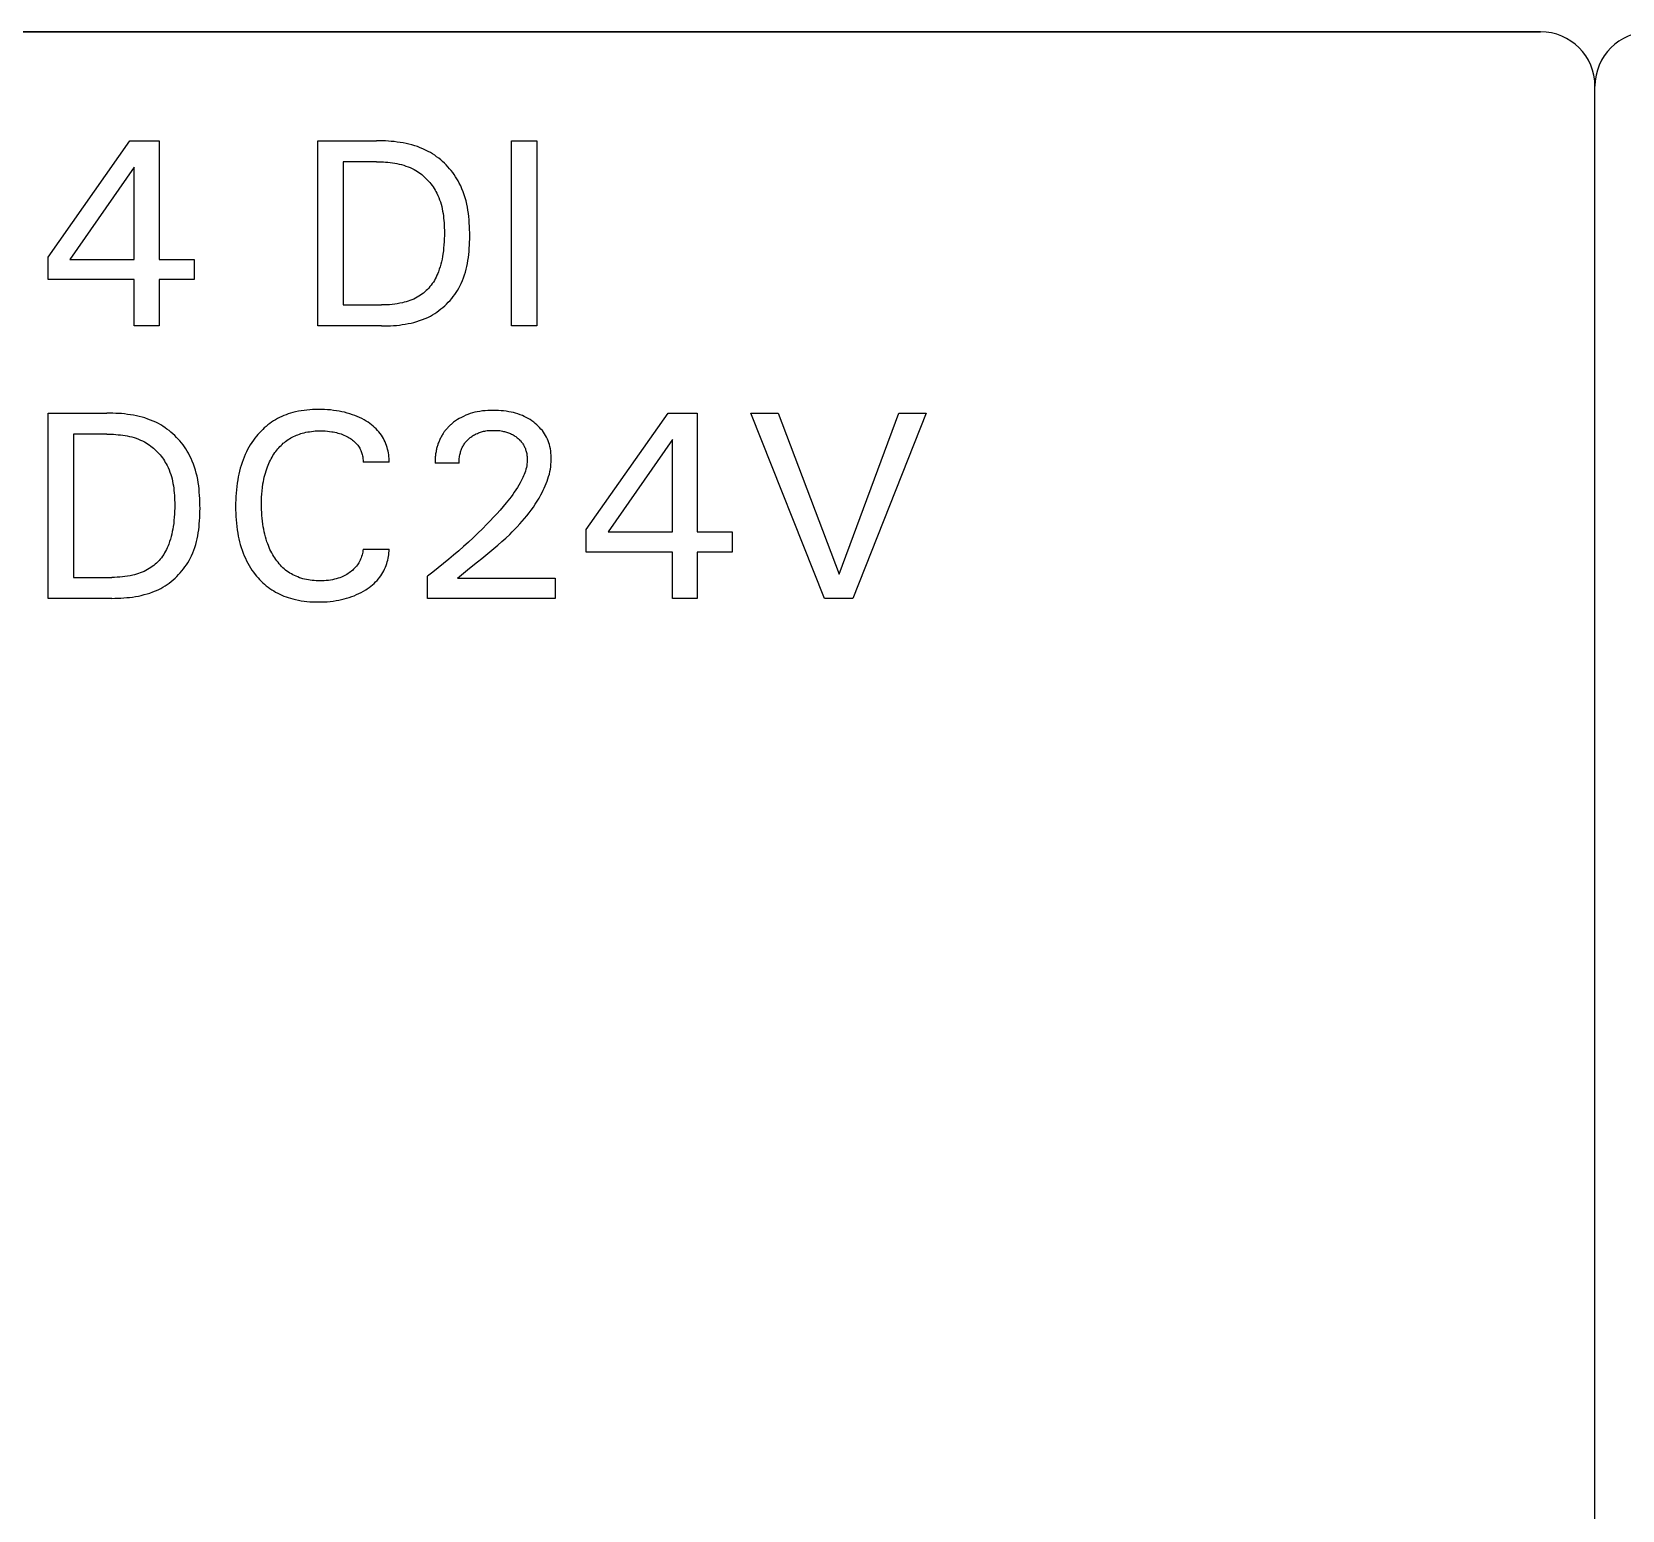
# Model space of a CAD drawing. Extents: x 10 to 952, y 6 to 232.
# Drawn here: x 769.24 to 779.91, y 196.31 to 206.23 of the extents above; entities that cross this region are included whole.
import ezdxf

# ---------------------------------------------------------------- set-up
doc = ezdxf.new("R2010")
doc.units = 0
doc.header["$LTSCALE"] = 5
doc.header["$MEASUREMENT"] = 0
doc.layers.get('0').update_dxf_attribs({"linetype": 'CONTINUOUS'})

msp = doc.modelspace()

# ---------------------------------------------------------------- linework, layer by layer
at = {"color": 7, "linetype": 'Continuous'}
for p, q in [((769.134, 206.229), (779.364, 206.229)), ((779.364, 206.229), (769.134, 206.229)), ((779.729, 110.143), (779.729, 205.864)), ((779.729, 145.874), (779.729, 205.864)), ((779.729, 110.143), (779.729, 205.864)), ((779.729, 123.764), (779.729, 205.864)), ((779.729, 123.764), (779.729, 205.864)), ((769.353, 204.717), (769.901, 205.498)), ((769.901, 205.498), (770.097, 205.498)), ((770.097, 205.498), (770.097, 204.703)), ((771.162, 204.256), (771.162, 205.498)), ((771.162, 205.498), (771.556, 205.498)), ((771.575, 205.498), (771.556, 205.498)), ((771.595, 205.498), (771.575, 205.498)), ((771.615, 205.497), (771.595, 205.498)), ((771.635, 205.496), (771.615, 205.497)), ((771.655, 205.494), (771.635, 205.496)), ((771.675, 205.493), (771.655, 205.494)), ((771.695, 205.49), (771.675, 205.493)), ((771.715, 205.487), (771.695, 205.49)), ((771.734, 205.484), (771.715, 205.487)), ((771.754, 205.48), (771.734, 205.484)), ((771.773, 205.476), (771.754, 205.48)), ((771.793, 205.471), (771.773, 205.476)), ((771.812, 205.465), (771.793, 205.471)), ((772.461, 204.256), (772.461, 205.498)), ((772.461, 205.498), (772.631, 205.498)), ((772.631, 205.498), (772.631, 204.256)), ((771.83, 205.459), (771.812, 205.465)), ((771.849, 205.452), (771.83, 205.459)), ((771.867, 205.445), (771.849, 205.452)), ((771.885, 205.436), (771.867, 205.445)), ((771.903, 205.427), (771.885, 205.436)), ((771.917, 205.419), (771.903, 205.427)), ((771.932, 205.41), (771.917, 205.419)), ((771.946, 205.401), (771.932, 205.41)), ((771.959, 205.391), (771.946, 205.401)), ((771.973, 205.381), (771.959, 205.391)), ((771.986, 205.371), (771.973, 205.381)), ((771.999, 205.36), (771.986, 205.371)), ((769.931, 205.321), (769.498, 204.703)), ((769.931, 204.703), (769.931, 205.321)), ((771.332, 205.358), (771.332, 204.397)), ((771.556, 205.358), (771.332, 205.358)), ((771.556, 205.358), (771.571, 205.357)), ((771.571, 205.357), (771.586, 205.357)), ((771.586, 205.357), (771.602, 205.356)), ((771.602, 205.356), (771.617, 205.355)), ((771.617, 205.355), (771.632, 205.354)), ((771.632, 205.354), (771.648, 205.352)), ((771.648, 205.352), (771.663, 205.35)), ((771.663, 205.35), (771.678, 205.348)), ((771.678, 205.348), (771.693, 205.345)), ((771.693, 205.345), (771.708, 205.342)), ((771.708, 205.342), (771.723, 205.338)), ((771.723, 205.338), (771.738, 205.334)), ((771.738, 205.334), (771.753, 205.329)), ((771.753, 205.329), (771.767, 205.324)), ((771.767, 205.324), (771.781, 205.318)), ((771.781, 205.318), (771.795, 205.312)), ((771.795, 205.312), (771.809, 205.305)), ((771.809, 205.305), (771.819, 205.299)), ((771.819, 205.299), (771.83, 205.292)), ((771.83, 205.292), (771.84, 205.285)), ((771.84, 205.285), (771.85, 205.278)), ((771.85, 205.278), (771.86, 205.271)), ((771.86, 205.271), (771.869, 205.263)), ((771.869, 205.263), (771.878, 205.254)), ((772.011, 205.348), (771.999, 205.36)), ((772.023, 205.336), (772.011, 205.348)), ((772.034, 205.324), (772.023, 205.336)), ((772.046, 205.311), (772.034, 205.324)), ((772.056, 205.298), (772.046, 205.311)), ((772.067, 205.285), (772.056, 205.298)), ((772.077, 205.271), (772.067, 205.285)), ((772.086, 205.257), (772.077, 205.271)), ((772.095, 205.243), (772.086, 205.257)), ((771.878, 205.254), (771.887, 205.246)), ((771.887, 205.246), (771.896, 205.237)), ((771.896, 205.237), (771.905, 205.228)), ((771.905, 205.228), (771.913, 205.219)), ((771.913, 205.219), (771.92, 205.209)), ((771.92, 205.209), (771.928, 205.199)), ((771.928, 205.199), (771.935, 205.189)), ((771.935, 205.189), (771.942, 205.179)), ((771.942, 205.179), (771.948, 205.168)), ((771.948, 205.168), (771.954, 205.157)), ((771.954, 205.157), (771.96, 205.147)), ((772.103, 205.229), (772.095, 205.243)), ((772.111, 205.214), (772.103, 205.229)), ((772.121, 205.195), (772.111, 205.214)), ((772.129, 205.176), (772.121, 205.195)), ((772.137, 205.156), (772.129, 205.176)), ((772.144, 205.136), (772.137, 205.156)), ((771.96, 205.147), (771.967, 205.132)), ((771.967, 205.132), (771.973, 205.118)), ((771.973, 205.118), (771.979, 205.103)), ((771.979, 205.103), (771.984, 205.088)), ((771.984, 205.088), (771.989, 205.073)), ((771.989, 205.073), (771.993, 205.058)), ((771.993, 205.058), (771.996, 205.042)), ((771.996, 205.042), (771.999, 205.026)), ((772.15, 205.116), (772.144, 205.136)), ((772.156, 205.095), (772.15, 205.116)), ((772.161, 205.074), (772.156, 205.095)), ((772.165, 205.054), (772.161, 205.074)), ((772.169, 205.032), (772.165, 205.054)), ((771.999, 205.026), (772.002, 205.011)), ((772.002, 205.011), (772.004, 204.995)), ((772.004, 204.995), (772.006, 204.979)), ((772.006, 204.979), (772.008, 204.963)), ((772.008, 204.963), (772.009, 204.947)), ((772.009, 204.947), (772.01, 204.931)), ((772.172, 205.011), (772.169, 205.032)), ((772.174, 204.99), (772.172, 205.011)), ((772.177, 204.968), (772.174, 204.99)), ((772.178, 204.946), (772.177, 204.968)), ((772.179, 204.925), (772.178, 204.946)), ((772.01, 204.841), (772.009, 204.82)), ((772.01, 204.931), (772.01, 204.915)), ((772.01, 204.915), (772.011, 204.899)), ((772.011, 204.862), (772.01, 204.841)), ((772.011, 204.899), (772.011, 204.883)), ((772.011, 204.883), (772.011, 204.862)), ((772.18, 204.903), (772.179, 204.925)), ((772.181, 204.881), (772.18, 204.903)), ((772.18, 204.818), (772.181, 204.839)), ((772.181, 204.859), (772.181, 204.881)), ((772.181, 204.839), (772.181, 204.859)), ((772.001, 204.738), (771.998, 204.721)), ((772.004, 204.759), (772.001, 204.738)), ((772.006, 204.779), (772.004, 204.759)), ((772.008, 204.8), (772.006, 204.779)), ((772.009, 204.82), (772.008, 204.8)), ((772.172, 204.716), (772.175, 204.736)), ((772.175, 204.736), (772.177, 204.756)), ((772.177, 204.756), (772.178, 204.777)), ((772.178, 204.777), (772.179, 204.797)), ((772.179, 204.797), (772.18, 204.818)), ((769.353, 204.567), (769.353, 204.717)), ((769.498, 204.703), (769.931, 204.703)), ((770.097, 204.703), (770.332, 204.703)), ((770.332, 204.703), (770.332, 204.567)), ((771.971, 204.62), (771.967, 204.608)), ((771.977, 204.636), (771.971, 204.62)), ((771.982, 204.653), (771.977, 204.636)), ((771.987, 204.67), (771.982, 204.653)), ((771.991, 204.687), (771.987, 204.67)), ((771.995, 204.704), (771.991, 204.687)), ((771.998, 204.721), (771.995, 204.704)), ((772.146, 204.598), (772.152, 204.617)), ((772.152, 204.617), (772.157, 204.637)), ((772.157, 204.637), (772.162, 204.656)), ((772.162, 204.656), (772.166, 204.676)), ((772.166, 204.676), (772.169, 204.696)), ((772.169, 204.696), (772.172, 204.716)), ((769.931, 204.567), (769.353, 204.567)), ((769.931, 204.256), (769.931, 204.567)), ((770.097, 204.567), (770.097, 204.256)), ((770.332, 204.567), (770.097, 204.567)), ((771.906, 204.51), (771.898, 204.501)), ((771.914, 204.52), (771.906, 204.51)), ((771.922, 204.529), (771.914, 204.52)), ((771.93, 204.54), (771.922, 204.529)), ((771.937, 204.55), (771.93, 204.54)), ((771.944, 204.561), (771.937, 204.55)), ((771.95, 204.573), (771.944, 204.561)), ((771.956, 204.584), (771.95, 204.573)), ((771.961, 204.596), (771.956, 204.584)), ((771.967, 204.608), (771.961, 204.596)), ((772.099, 204.495), (772.107, 204.51)), ((772.107, 204.51), (772.115, 204.524)), ((772.115, 204.524), (772.124, 204.542)), ((772.124, 204.542), (772.132, 204.561)), ((772.132, 204.561), (772.139, 204.579)), ((772.139, 204.579), (772.146, 204.598)), ((771.678, 204.402), (771.66, 204.4)), ((771.695, 204.405), (771.678, 204.402)), ((771.712, 204.408), (771.695, 204.405)), ((771.729, 204.412), (771.712, 204.408)), ((771.742, 204.415), (771.729, 204.412)), ((771.755, 204.419), (771.742, 204.415)), ((771.768, 204.423), (771.755, 204.419)), ((771.78, 204.427), (771.768, 204.423)), ((771.793, 204.432), (771.78, 204.427)), ((771.805, 204.437), (771.793, 204.432)), ((771.817, 204.443), (771.805, 204.437)), ((771.829, 204.449), (771.817, 204.443)), ((771.84, 204.456), (771.829, 204.449)), ((771.85, 204.462), (771.84, 204.456)), ((771.86, 204.469), (771.85, 204.462)), ((771.87, 204.477), (771.86, 204.469)), ((771.88, 204.485), (771.87, 204.477)), ((771.889, 204.493), (771.88, 204.485)), ((771.898, 204.501), (771.889, 204.493)), ((772.013, 204.392), (772.025, 204.403)), ((772.025, 204.403), (772.037, 204.415)), ((772.037, 204.415), (772.049, 204.428)), ((772.049, 204.428), (772.06, 204.441)), ((772.06, 204.441), (772.07, 204.454)), ((772.07, 204.454), (772.08, 204.467)), ((772.08, 204.467), (772.09, 204.481)), ((772.09, 204.481), (772.099, 204.495)), ((771.332, 204.397), (771.59, 204.397)), ((771.608, 204.397), (771.59, 204.397)), ((771.625, 204.398), (771.608, 204.397)), ((771.643, 204.399), (771.625, 204.398)), ((771.66, 204.4), (771.643, 204.399)), ((771.845, 204.292), (771.864, 204.299)), ((771.864, 204.299), (771.882, 204.306)), ((771.882, 204.306), (771.9, 204.314)), ((771.9, 204.314), (771.918, 204.323)), ((771.918, 204.323), (771.932, 204.331)), ((771.932, 204.331), (771.947, 204.34)), ((771.947, 204.34), (771.961, 204.349)), ((771.961, 204.349), (771.974, 204.359)), ((771.974, 204.359), (771.988, 204.37)), ((771.988, 204.37), (772.001, 204.38)), ((772.001, 204.38), (772.013, 204.392)), ((770.097, 204.256), (769.931, 204.256)), ((771.589, 204.256), (771.162, 204.256)), ((771.589, 204.256), (771.609, 204.256)), ((771.609, 204.256), (771.629, 204.257)), ((771.629, 204.257), (771.649, 204.258)), ((771.649, 204.258), (771.669, 204.259)), ((771.669, 204.259), (771.689, 204.26)), ((771.689, 204.26), (771.709, 204.262)), ((771.709, 204.262), (771.728, 204.265)), ((771.728, 204.265), (771.748, 204.268)), ((771.748, 204.268), (771.768, 204.272)), ((771.768, 204.272), (771.788, 204.276)), ((771.788, 204.276), (771.807, 204.28)), ((771.807, 204.28), (771.826, 204.286)), ((771.826, 204.286), (771.845, 204.292)), ((772.631, 204.256), (772.461, 204.256)), ((769.353, 202.429), (769.353, 203.672)), ((769.353, 203.672), (769.747, 203.672)), ((769.766, 203.671), (769.747, 203.672)), ((769.786, 203.671), (769.766, 203.671)), ((769.806, 203.67), (769.786, 203.671)), ((769.826, 203.669), (769.806, 203.67)), ((769.846, 203.668), (769.826, 203.669)), ((769.866, 203.666), (769.846, 203.668)), ((769.886, 203.663), (769.866, 203.666)), ((769.905, 203.661), (769.886, 203.663)), ((769.925, 203.657), (769.905, 203.661)), ((769.945, 203.653), (769.925, 203.657)), ((770.935, 203.655), (770.92, 203.649)), ((770.949, 203.661), (770.935, 203.655)), ((770.964, 203.666), (770.949, 203.661)), ((770.979, 203.671), (770.964, 203.666)), ((770.994, 203.675), (770.979, 203.671)), ((771.013, 203.68), (770.994, 203.675)), ((771.032, 203.684), (771.013, 203.68)), ((771.05, 203.687), (771.032, 203.684)), ((771.07, 203.69), (771.05, 203.687)), ((771.089, 203.692), (771.07, 203.69)), ((771.108, 203.694), (771.089, 203.692)), ((771.127, 203.695), (771.108, 203.694)), ((771.146, 203.696), (771.127, 203.695)), ((771.166, 203.696), (771.146, 203.696)), ((771.186, 203.696), (771.166, 203.696)), ((771.206, 203.695), (771.186, 203.696)), ((771.227, 203.694), (771.206, 203.695)), ((771.247, 203.693), (771.227, 203.694)), ((771.267, 203.69), (771.247, 203.693)), ((771.287, 203.688), (771.267, 203.69)), ((771.306, 203.685), (771.287, 203.688)), ((771.324, 203.681), (771.306, 203.685)), ((771.342, 203.677), (771.324, 203.681)), ((771.359, 203.672), (771.342, 203.677)), ((771.377, 203.667), (771.359, 203.672)), ((771.395, 203.661), (771.377, 203.667)), ((771.411, 203.656), (771.395, 203.661)), ((771.426, 203.649), (771.411, 203.656)), ((772.154, 203.657), (772.139, 203.65)), ((772.169, 203.663), (772.154, 203.657)), ((772.184, 203.668), (772.169, 203.663)), ((772.2, 203.673), (772.184, 203.668)), ((772.215, 203.677), (772.2, 203.673)), ((772.231, 203.68), (772.215, 203.677)), ((772.249, 203.683), (772.231, 203.68)), ((772.267, 203.686), (772.249, 203.683)), ((772.284, 203.688), (772.267, 203.686)), ((772.302, 203.689), (772.284, 203.688)), ((772.32, 203.69), (772.302, 203.689)), ((772.338, 203.69), (772.32, 203.69)), ((772.356, 203.69), (772.338, 203.69)), ((772.373, 203.689), (772.356, 203.69)), ((772.391, 203.688), (772.373, 203.689)), ((772.408, 203.686), (772.391, 203.688)), ((772.426, 203.684), (772.408, 203.686)), ((772.443, 203.681), (772.426, 203.684)), ((772.458, 203.678), (772.443, 203.681)), ((772.474, 203.675), (772.458, 203.678)), ((772.489, 203.671), (772.474, 203.675)), ((772.504, 203.666), (772.489, 203.671)), ((772.519, 203.661), (772.504, 203.666)), ((772.534, 203.655), (772.519, 203.661)), ((772.547, 203.649), (772.534, 203.655)), ((772.963, 202.89), (773.511, 203.672)), ((773.511, 203.672), (773.707, 203.672)), ((773.707, 203.672), (773.707, 202.876)), ((774.56, 202.429), (774.067, 203.672)), ((774.067, 203.672), (774.251, 203.672)), ((774.251, 203.672), (774.658, 202.592)), ((774.658, 202.592), (775.059, 203.672)), ((775.243, 203.672), (774.75, 202.429)), ((775.059, 203.672), (775.243, 203.672)), ((769.964, 203.649), (769.945, 203.653)), ((769.983, 203.644), (769.964, 203.649)), ((770.002, 203.639), (769.983, 203.644)), ((770.021, 203.632), (770.002, 203.639)), ((770.04, 203.625), (770.021, 203.632)), ((770.058, 203.618), (770.04, 203.625)), ((770.076, 203.61), (770.058, 203.618)), ((770.094, 203.601), (770.076, 203.61)), ((770.108, 203.592), (770.094, 203.601)), ((770.123, 203.584), (770.108, 203.592)), ((770.137, 203.574), (770.123, 203.584)), ((770.15, 203.565), (770.137, 203.574)), ((770.164, 203.555), (770.15, 203.565)), ((770.177, 203.544), (770.164, 203.555)), ((770.781, 203.551), (770.77, 203.54)), ((770.792, 203.562), (770.781, 203.551)), ((770.803, 203.573), (770.792, 203.562)), ((770.815, 203.583), (770.803, 203.573)), ((770.827, 203.593), (770.815, 203.583)), ((770.84, 203.602), (770.827, 203.593)), ((770.852, 203.611), (770.84, 203.602)), ((770.865, 203.619), (770.852, 203.611)), ((770.879, 203.627), (770.865, 203.619)), ((770.892, 203.635), (770.879, 203.627)), ((770.906, 203.642), (770.892, 203.635)), ((770.92, 203.649), (770.906, 203.642)), ((771.107, 203.547), (771.12, 203.549)), ((771.12, 203.549), (771.132, 203.55)), ((771.132, 203.55), (771.145, 203.552)), ((771.145, 203.552), (771.158, 203.552)), ((771.158, 203.552), (771.171, 203.553)), ((771.171, 203.553), (771.183, 203.553)), ((771.183, 203.553), (771.198, 203.553)), ((771.198, 203.553), (771.212, 203.552)), ((771.212, 203.552), (771.226, 203.551)), ((771.226, 203.551), (771.241, 203.549)), ((771.241, 203.549), (771.255, 203.547)), ((771.442, 203.642), (771.426, 203.649)), ((771.457, 203.635), (771.442, 203.642)), ((771.472, 203.627), (771.457, 203.635)), ((771.487, 203.618), (771.472, 203.627)), ((771.499, 203.61), (771.487, 203.618)), ((771.51, 203.602), (771.499, 203.61)), ((771.522, 203.594), (771.51, 203.602)), ((771.533, 203.585), (771.522, 203.594)), ((771.543, 203.576), (771.533, 203.585)), ((771.553, 203.566), (771.543, 203.576)), ((771.563, 203.556), (771.553, 203.566)), ((771.572, 203.545), (771.563, 203.556)), ((772.012, 203.548), (772.008, 203.544)), ((772.015, 203.553), (772.012, 203.548)), ((772.019, 203.558), (772.015, 203.553)), ((772.023, 203.562), (772.019, 203.558)), ((772.027, 203.567), (772.023, 203.562)), ((772.031, 203.571), (772.027, 203.567)), ((772.035, 203.576), (772.031, 203.571)), ((772.039, 203.58), (772.035, 203.576)), ((772.043, 203.584), (772.039, 203.58)), ((772.048, 203.588), (772.043, 203.584)), ((772.052, 203.592), (772.048, 203.588)), ((772.056, 203.596), (772.052, 203.592)), ((772.061, 203.6), (772.056, 203.596)), ((772.073, 203.61), (772.061, 203.6)), ((772.085, 203.619), (772.073, 203.61)), ((772.098, 203.628), (772.085, 203.619)), ((772.111, 203.636), (772.098, 203.628)), ((772.125, 203.643), (772.111, 203.636)), ((772.139, 203.65), (772.125, 203.643)), ((772.26, 203.546), (772.267, 203.548)), ((772.267, 203.548), (772.274, 203.55)), ((772.274, 203.55), (772.282, 203.551)), ((772.282, 203.551), (772.29, 203.553)), ((772.29, 203.553), (772.298, 203.554)), ((772.298, 203.554), (772.306, 203.555)), ((772.306, 203.555), (772.314, 203.555)), ((772.314, 203.555), (772.322, 203.556)), ((772.322, 203.556), (772.33, 203.556)), ((772.33, 203.556), (772.338, 203.556)), ((772.338, 203.556), (772.347, 203.556)), ((772.347, 203.556), (772.356, 203.556)), ((772.356, 203.556), (772.365, 203.555)), ((772.365, 203.555), (772.374, 203.555)), ((772.374, 203.555), (772.383, 203.554)), ((772.383, 203.554), (772.392, 203.552)), ((772.392, 203.552), (772.401, 203.551)), ((772.401, 203.551), (772.408, 203.549)), ((772.408, 203.549), (772.415, 203.548)), ((772.56, 203.642), (772.547, 203.649)), ((772.573, 203.635), (772.56, 203.642)), ((772.586, 203.628), (772.573, 203.635)), ((772.598, 203.62), (772.586, 203.628)), ((772.61, 203.611), (772.598, 203.62)), ((772.621, 203.603), (772.61, 203.611)), ((772.631, 203.594), (772.621, 203.603)), ((772.641, 203.585), (772.631, 203.594)), ((772.65, 203.575), (772.641, 203.585)), ((772.659, 203.565), (772.65, 203.575)), ((772.668, 203.555), (772.659, 203.565)), ((772.676, 203.544), (772.668, 203.555)), ((769.523, 203.531), (769.523, 202.57)), ((769.747, 203.531), (769.523, 203.531)), ((769.747, 203.531), (769.762, 203.531)), ((769.762, 203.531), (769.777, 203.53)), ((769.777, 203.53), (769.792, 203.53)), ((769.792, 203.53), (769.808, 203.529)), ((769.808, 203.529), (769.823, 203.527)), ((769.823, 203.527), (769.839, 203.526)), ((769.839, 203.526), (769.854, 203.524)), ((769.854, 203.524), (769.869, 203.521)), ((769.869, 203.521), (769.884, 203.519)), ((769.884, 203.519), (769.899, 203.515)), ((769.899, 203.515), (769.914, 203.512)), ((769.914, 203.512), (769.929, 203.507)), ((769.929, 203.507), (769.944, 203.503)), ((769.944, 203.503), (769.958, 203.497)), ((769.958, 203.497), (769.972, 203.491)), ((769.972, 203.491), (769.986, 203.485)), ((769.986, 203.485), (769.999, 203.478)), ((769.999, 203.478), (770.01, 203.472)), ((770.01, 203.472), (770.02, 203.465)), ((770.02, 203.465), (770.031, 203.459)), ((770.031, 203.459), (770.041, 203.451)), ((770.041, 203.451), (770.05, 203.444)), ((770.05, 203.444), (770.06, 203.436)), ((770.189, 203.533), (770.177, 203.544)), ((770.202, 203.521), (770.189, 203.533)), ((770.214, 203.509), (770.202, 203.521)), ((770.225, 203.497), (770.214, 203.509)), ((770.237, 203.485), (770.225, 203.497)), ((770.247, 203.472), (770.237, 203.485)), ((770.258, 203.458), (770.247, 203.472)), ((770.267, 203.445), (770.258, 203.458)), ((770.277, 203.431), (770.267, 203.445)), ((770.7, 203.443), (770.691, 203.427)), ((770.709, 203.459), (770.7, 203.443)), ((770.719, 203.474), (770.709, 203.459)), ((770.73, 203.49), (770.719, 203.474)), ((770.74, 203.504), (770.73, 203.49)), ((770.75, 203.517), (770.74, 203.504)), ((770.76, 203.528), (770.75, 203.517)), ((770.77, 203.54), (770.76, 203.528)), ((770.9, 203.439), (770.907, 203.447)), ((770.907, 203.447), (770.915, 203.454)), ((770.915, 203.454), (770.922, 203.462)), ((770.922, 203.462), (770.93, 203.469)), ((770.93, 203.469), (770.938, 203.475)), ((770.938, 203.475), (770.946, 203.482)), ((770.946, 203.482), (770.954, 203.488)), ((770.954, 203.488), (770.963, 203.494)), ((770.963, 203.494), (770.972, 203.499)), ((770.972, 203.499), (770.981, 203.505)), ((770.981, 203.505), (770.99, 203.51)), ((770.99, 203.51), (770.999, 203.514)), ((770.999, 203.514), (771.009, 203.519)), ((771.009, 203.519), (771.018, 203.523)), ((771.018, 203.523), (771.028, 203.527)), ((771.028, 203.527), (771.038, 203.53)), ((771.038, 203.53), (771.047, 203.534)), ((771.047, 203.534), (771.057, 203.537)), ((771.057, 203.537), (771.07, 203.54)), ((771.07, 203.54), (771.082, 203.543)), ((771.082, 203.543), (771.095, 203.545)), ((771.095, 203.545), (771.107, 203.547)), ((771.255, 203.547), (771.266, 203.546)), ((771.266, 203.546), (771.276, 203.544)), ((771.276, 203.544), (771.287, 203.541)), ((771.287, 203.541), (771.297, 203.538)), ((771.297, 203.538), (771.308, 203.535)), ((771.308, 203.535), (771.318, 203.532)), ((771.318, 203.532), (771.328, 203.528)), ((771.328, 203.528), (771.337, 203.524)), ((771.337, 203.524), (771.347, 203.52)), ((771.347, 203.52), (771.356, 203.515)), ((771.356, 203.515), (771.365, 203.51)), ((771.365, 203.51), (771.373, 203.505)), ((771.373, 203.505), (771.381, 203.501)), ((771.381, 203.501), (771.387, 203.496)), ((771.387, 203.496), (771.394, 203.491)), ((771.394, 203.491), (771.401, 203.486)), ((771.401, 203.486), (771.407, 203.48)), ((771.407, 203.48), (771.413, 203.474)), ((771.413, 203.474), (771.419, 203.468)), ((771.419, 203.468), (771.425, 203.462)), ((771.425, 203.462), (771.43, 203.456)), ((771.43, 203.456), (771.434, 203.45)), ((771.434, 203.45), (771.439, 203.443)), ((771.439, 203.443), (771.443, 203.436)), ((771.58, 203.535), (771.572, 203.545)), ((771.588, 203.524), (771.58, 203.535)), ((771.595, 203.513), (771.588, 203.524)), ((771.602, 203.502), (771.595, 203.513)), ((771.608, 203.49), (771.602, 203.502)), ((771.613, 203.478), (771.608, 203.49)), ((771.619, 203.466), (771.613, 203.478)), ((771.623, 203.454), (771.619, 203.466)), ((771.627, 203.442), (771.623, 203.454)), ((771.63, 203.429), (771.627, 203.442)), ((771.963, 203.447), (771.961, 203.441)), ((771.964, 203.453), (771.963, 203.447)), ((771.966, 203.459), (771.964, 203.453)), ((771.968, 203.465), (771.966, 203.459)), ((771.97, 203.471), (771.968, 203.465)), ((771.973, 203.477), (771.97, 203.471)), ((771.975, 203.483), (771.973, 203.477)), ((771.978, 203.489), (771.975, 203.483)), ((771.98, 203.495), (771.978, 203.489)), ((771.983, 203.501), (771.98, 203.495)), ((771.986, 203.506), (771.983, 203.501)), ((771.989, 203.512), (771.986, 203.506)), ((771.992, 203.518), (771.989, 203.512)), ((771.995, 203.523), (771.992, 203.518)), ((771.998, 203.529), (771.995, 203.523)), ((772.002, 203.534), (771.998, 203.529)), ((772.005, 203.539), (772.002, 203.534)), ((772.008, 203.544), (772.005, 203.539)), ((772.129, 203.436), (772.131, 203.442)), ((772.131, 203.442), (772.134, 203.448)), ((772.134, 203.448), (772.137, 203.453)), ((772.137, 203.453), (772.141, 203.459)), ((772.141, 203.459), (772.144, 203.464)), ((772.144, 203.464), (772.148, 203.469)), ((772.148, 203.469), (772.151, 203.474)), ((772.151, 203.474), (772.155, 203.479)), ((772.155, 203.479), (772.159, 203.484)), ((772.159, 203.484), (772.163, 203.488)), ((772.163, 203.488), (772.168, 203.493)), ((772.168, 203.493), (772.172, 203.497)), ((772.172, 203.497), (772.178, 203.502)), ((772.178, 203.502), (772.183, 203.507)), ((772.183, 203.507), (772.189, 203.511)), ((772.189, 203.511), (772.194, 203.515)), ((772.194, 203.515), (772.2, 203.519)), ((772.2, 203.519), (772.206, 203.523)), ((772.206, 203.523), (772.212, 203.527)), ((772.212, 203.527), (772.219, 203.53)), ((772.219, 203.53), (772.225, 203.533)), ((772.225, 203.533), (772.232, 203.536)), ((772.232, 203.536), (772.239, 203.539)), ((772.239, 203.539), (772.246, 203.542)), ((772.246, 203.542), (772.253, 203.544)), ((772.253, 203.544), (772.26, 203.546)), ((772.415, 203.548), (772.422, 203.546)), ((772.422, 203.546), (772.428, 203.544)), ((772.428, 203.544), (772.435, 203.542)), ((772.435, 203.542), (772.442, 203.539)), ((772.442, 203.539), (772.448, 203.537)), ((772.448, 203.537), (772.455, 203.534)), ((772.455, 203.534), (772.461, 203.531)), ((772.461, 203.531), (772.467, 203.528)), ((772.467, 203.528), (772.473, 203.525)), ((772.473, 203.525), (772.478, 203.522)), ((772.478, 203.522), (772.484, 203.518)), ((772.484, 203.518), (772.49, 203.514)), ((772.49, 203.514), (772.495, 203.51)), ((772.495, 203.51), (772.5, 203.506)), ((772.5, 203.506), (772.505, 203.502)), ((772.505, 203.502), (772.51, 203.498)), ((772.51, 203.498), (772.514, 203.494)), ((772.514, 203.494), (772.518, 203.489)), ((772.518, 203.489), (772.523, 203.485)), ((772.523, 203.485), (772.527, 203.48)), ((772.527, 203.48), (772.53, 203.475)), ((772.53, 203.475), (772.534, 203.47)), ((772.534, 203.47), (772.537, 203.465)), ((772.537, 203.465), (772.541, 203.46)), ((772.541, 203.46), (772.544, 203.455)), ((772.544, 203.455), (772.547, 203.449)), ((772.547, 203.449), (772.549, 203.444)), ((772.549, 203.444), (772.552, 203.438)), ((772.683, 203.533), (772.676, 203.544)), ((772.69, 203.522), (772.683, 203.533)), ((772.696, 203.51), (772.69, 203.522)), ((772.702, 203.498), (772.696, 203.51)), ((772.707, 203.486), (772.702, 203.498)), ((772.711, 203.473), (772.707, 203.486)), ((772.715, 203.461), (772.711, 203.473)), ((772.719, 203.447), (772.715, 203.461)), ((772.722, 203.433), (772.719, 203.447)), ((773.541, 203.495), (773.109, 202.876)), ((773.541, 202.876), (773.541, 203.495)), ((770.06, 203.436), (770.069, 203.428)), ((770.069, 203.428), (770.078, 203.419)), ((770.078, 203.419), (770.087, 203.41)), ((770.087, 203.41), (770.095, 203.401)), ((770.095, 203.401), (770.104, 203.392)), ((770.104, 203.392), (770.111, 203.382)), ((770.111, 203.382), (770.119, 203.372)), ((770.119, 203.372), (770.126, 203.362)), ((770.126, 203.362), (770.133, 203.352)), ((770.133, 203.352), (770.139, 203.341)), ((770.139, 203.341), (770.145, 203.331)), ((770.286, 203.417), (770.277, 203.431)), ((770.294, 203.402), (770.286, 203.417)), ((770.302, 203.388), (770.294, 203.402)), ((770.312, 203.368), (770.302, 203.388)), ((770.32, 203.349), (770.312, 203.368)), ((770.328, 203.329), (770.32, 203.349)), ((770.654, 203.34), (770.648, 203.321)), ((770.661, 203.359), (770.654, 203.34)), ((770.668, 203.377), (770.661, 203.359)), ((770.675, 203.394), (770.668, 203.377)), ((770.683, 203.411), (770.675, 203.394)), ((770.691, 203.427), (770.683, 203.411)), ((770.833, 203.334), (770.838, 203.345)), ((770.838, 203.345), (770.844, 203.356)), ((770.844, 203.356), (770.849, 203.366)), ((770.849, 203.366), (770.855, 203.377)), ((770.855, 203.377), (770.861, 203.387)), ((770.861, 203.387), (770.868, 203.397)), ((770.868, 203.397), (770.874, 203.407)), ((770.874, 203.407), (770.88, 203.415)), ((770.88, 203.415), (770.887, 203.423)), ((770.887, 203.423), (770.893, 203.431)), ((770.893, 203.431), (770.9, 203.439)), ((771.443, 203.436), (771.446, 203.429)), ((771.446, 203.429), (771.45, 203.422)), ((771.45, 203.422), (771.453, 203.415)), ((771.453, 203.415), (771.456, 203.408)), ((771.456, 203.408), (771.458, 203.401)), ((771.458, 203.401), (771.46, 203.394)), ((771.46, 203.394), (771.462, 203.386)), ((771.462, 203.386), (771.463, 203.379)), ((771.463, 203.379), (771.464, 203.372)), ((771.464, 203.372), (771.465, 203.365)), ((771.465, 203.365), (771.466, 203.357)), ((771.466, 203.357), (771.466, 203.35)), ((771.466, 203.35), (771.466, 203.342)), ((771.64, 203.342), (771.466, 203.342)), ((771.633, 203.417), (771.63, 203.429)), ((771.636, 203.405), (771.633, 203.417)), ((771.638, 203.392), (771.636, 203.405)), ((771.639, 203.38), (771.638, 203.392)), ((771.64, 203.367), (771.639, 203.38)), ((771.64, 203.355), (771.64, 203.367)), ((771.64, 203.342), (771.64, 203.355)), ((771.949, 203.357), (771.948, 203.35)), ((771.948, 203.35), (771.948, 203.343)), ((771.948, 203.343), (771.948, 203.336)), ((772.109, 203.336), (771.948, 203.336)), ((771.95, 203.378), (771.949, 203.371)), ((771.949, 203.371), (771.949, 203.364)), ((771.949, 203.364), (771.949, 203.357)), ((771.951, 203.385), (771.95, 203.378)), ((771.952, 203.399), (771.951, 203.392)), ((771.951, 203.392), (771.951, 203.385)), ((771.953, 203.406), (771.952, 203.399)), ((771.955, 203.413), (771.953, 203.406)), ((771.956, 203.42), (771.955, 203.413)), ((771.957, 203.427), (771.956, 203.42)), ((771.959, 203.434), (771.957, 203.427)), ((771.961, 203.441), (771.959, 203.434)), ((772.109, 203.344), (772.11, 203.352)), ((772.109, 203.336), (772.109, 203.344)), ((772.11, 203.36), (772.111, 203.368)), ((772.11, 203.352), (772.11, 203.36)), ((772.111, 203.368), (772.112, 203.376)), ((772.112, 203.376), (772.113, 203.384)), ((772.113, 203.384), (772.115, 203.392)), ((772.115, 203.392), (772.116, 203.399)), ((772.116, 203.399), (772.118, 203.406)), ((772.118, 203.406), (772.12, 203.412)), ((772.12, 203.412), (772.122, 203.418)), ((772.122, 203.418), (772.124, 203.424)), ((772.124, 203.424), (772.126, 203.43)), ((772.126, 203.43), (772.129, 203.436)), ((772.552, 203.438), (772.554, 203.432)), ((772.554, 203.432), (772.556, 203.426)), ((772.556, 203.426), (772.558, 203.421)), ((772.558, 203.421), (772.56, 203.415)), ((772.56, 203.415), (772.561, 203.408)), ((772.561, 203.408), (772.563, 203.401)), ((772.563, 203.401), (772.564, 203.395)), ((772.564, 203.395), (772.565, 203.388)), ((772.565, 203.388), (772.566, 203.381)), ((772.567, 203.342), (772.565, 203.33)), ((772.566, 203.381), (772.567, 203.374)), ((772.567, 203.374), (772.567, 203.367)), ((772.567, 203.367), (772.567, 203.361)), ((772.567, 203.361), (772.567, 203.354)), ((772.567, 203.354), (772.567, 203.342)), ((772.724, 203.418), (772.722, 203.433)), ((772.726, 203.404), (772.724, 203.418)), ((772.728, 203.39), (772.726, 203.404)), ((772.726, 203.328), (772.728, 203.344)), ((772.728, 203.375), (772.728, 203.39)), ((772.728, 203.361), (772.728, 203.375)), ((772.728, 203.344), (772.728, 203.361)), ((770.145, 203.331), (770.151, 203.32)), ((770.151, 203.32), (770.158, 203.306)), ((770.158, 203.306), (770.164, 203.291)), ((770.164, 203.291), (770.17, 203.276)), ((770.17, 203.276), (770.175, 203.261)), ((770.175, 203.261), (770.18, 203.246)), ((770.18, 203.246), (770.184, 203.231)), ((770.184, 203.231), (770.187, 203.215)), ((770.335, 203.309), (770.328, 203.329)), ((770.341, 203.289), (770.335, 203.309)), ((770.347, 203.268), (770.341, 203.289)), ((770.352, 203.248), (770.347, 203.268)), ((770.356, 203.227), (770.352, 203.248)), ((770.628, 203.244), (770.625, 203.224)), ((770.632, 203.263), (770.628, 203.244)), ((770.637, 203.283), (770.632, 203.263)), ((770.642, 203.302), (770.637, 203.283)), ((770.648, 203.321), (770.642, 203.302)), ((770.8, 203.227), (770.803, 203.242)), ((770.803, 203.242), (770.806, 203.256)), ((770.806, 203.256), (770.81, 203.27)), ((770.81, 203.27), (770.815, 203.285)), ((770.815, 203.285), (770.819, 203.299)), ((770.819, 203.299), (770.824, 203.312)), ((770.824, 203.312), (770.829, 203.323)), ((770.829, 203.323), (770.833, 203.334)), ((772.537, 203.239), (772.529, 203.222)), ((772.542, 203.25), (772.537, 203.239)), ((772.546, 203.261), (772.542, 203.25)), ((772.551, 203.272), (772.546, 203.261)), ((772.555, 203.283), (772.551, 203.272)), ((772.558, 203.295), (772.555, 203.283)), ((772.561, 203.307), (772.558, 203.295)), ((772.563, 203.318), (772.561, 203.307)), ((772.565, 203.33), (772.563, 203.318)), ((772.7, 203.215), (772.705, 203.231)), ((772.705, 203.231), (772.71, 203.247)), ((772.71, 203.247), (772.715, 203.263)), ((772.715, 203.263), (772.718, 203.279)), ((772.718, 203.279), (772.722, 203.295)), ((772.722, 203.295), (772.724, 203.312)), ((772.724, 203.312), (772.726, 203.328)), ((770.187, 203.215), (770.19, 203.2)), ((770.19, 203.2), (770.193, 203.184)), ((770.193, 203.184), (770.195, 203.168)), ((770.195, 203.168), (770.197, 203.152)), ((770.197, 203.152), (770.199, 203.136)), ((770.199, 203.136), (770.2, 203.12)), ((770.36, 203.206), (770.356, 203.227)), ((770.363, 203.184), (770.36, 203.206)), ((770.365, 203.163), (770.363, 203.184)), ((770.367, 203.141), (770.365, 203.163)), ((770.369, 203.12), (770.367, 203.141)), ((770.614, 203.135), (770.612, 203.112)), ((770.616, 203.157), (770.614, 203.135)), ((770.618, 203.18), (770.616, 203.157)), ((770.621, 203.202), (770.618, 203.18)), ((770.625, 203.224), (770.621, 203.202)), ((770.785, 203.108), (770.787, 203.129)), ((770.787, 203.129), (770.788, 203.151)), ((770.788, 203.151), (770.791, 203.172)), ((770.791, 203.172), (770.794, 203.198)), ((770.794, 203.198), (770.797, 203.213)), ((770.797, 203.213), (770.8, 203.227)), ((772.469, 203.126), (772.458, 203.111)), ((772.48, 203.141), (772.469, 203.126)), ((772.491, 203.157), (772.48, 203.141)), ((772.501, 203.172), (772.491, 203.157)), ((772.511, 203.189), (772.501, 203.172)), ((772.52, 203.205), (772.511, 203.189)), ((772.529, 203.222), (772.52, 203.205)), ((772.647, 203.102), (772.658, 203.124)), ((772.658, 203.124), (772.666, 203.139)), ((772.666, 203.139), (772.674, 203.154)), ((772.674, 203.154), (772.681, 203.169)), ((772.681, 203.169), (772.688, 203.184)), ((772.688, 203.184), (772.694, 203.2)), ((772.694, 203.2), (772.7, 203.215)), ((770.2, 203.12), (770.201, 203.104)), ((770.201, 203.014), (770.2, 202.994)), ((770.201, 203.104), (770.201, 203.088)), ((770.201, 203.088), (770.202, 203.072)), ((770.202, 203.035), (770.201, 203.014)), ((770.202, 203.072), (770.202, 203.056)), ((770.202, 203.056), (770.202, 203.035)), ((770.37, 203.098), (770.369, 203.12)), ((770.371, 203.076), (770.37, 203.098)), ((770.371, 203.054), (770.371, 203.076)), ((770.372, 203.032), (770.371, 203.054)), ((770.371, 203.012), (770.372, 203.032)), ((770.611, 203.09), (770.61, 203.067)), ((770.61, 203.067), (770.61, 203.045)), ((770.61, 203.045), (770.61, 203.022)), ((770.61, 203.022), (770.611, 203)), ((770.612, 203.112), (770.611, 203.09)), ((770.784, 203.065), (770.785, 203.086)), ((770.785, 203.045), (770.784, 203.065)), ((770.785, 203.086), (770.785, 203.108)), ((770.785, 203.026), (770.785, 203.045)), ((770.786, 203.006), (770.785, 203.026)), ((772.385, 203.021), (772.363, 202.997)), ((772.406, 203.046), (772.385, 203.021)), ((772.426, 203.071), (772.406, 203.046)), ((772.447, 203.096), (772.426, 203.071)), ((772.458, 203.111), (772.447, 203.096)), ((772.579, 203.002), (772.594, 203.021)), ((772.594, 203.021), (772.608, 203.041)), ((772.608, 203.041), (772.621, 203.061)), ((772.621, 203.061), (772.634, 203.082)), ((772.634, 203.082), (772.647, 203.102)), ((770.192, 202.911), (770.189, 202.894)), ((770.195, 202.932), (770.192, 202.911)), ((770.197, 202.952), (770.195, 202.932)), ((770.199, 202.973), (770.197, 202.952)), ((770.2, 202.994), (770.199, 202.973)), ((770.363, 202.889), (770.365, 202.909)), ((770.365, 202.909), (770.367, 202.93)), ((770.367, 202.93), (770.369, 202.95)), ((770.369, 202.95), (770.37, 202.971)), ((770.37, 202.971), (770.371, 202.991)), ((770.371, 202.991), (770.371, 203.012)), ((770.611, 203), (770.612, 202.978)), ((770.612, 202.978), (770.614, 202.955)), ((770.614, 202.955), (770.616, 202.933)), ((770.616, 202.933), (770.618, 202.911)), ((770.618, 202.911), (770.621, 202.889)), ((770.787, 202.986), (770.786, 203.006)), ((770.789, 202.967), (770.787, 202.986)), ((770.791, 202.947), (770.789, 202.967)), ((770.794, 202.927), (770.791, 202.947)), ((770.796, 202.91), (770.794, 202.927)), ((770.799, 202.893), (770.796, 202.91)), ((772.296, 202.926), (772.266, 202.896)), ((772.319, 202.949), (772.296, 202.926)), ((772.341, 202.973), (772.319, 202.949)), ((772.363, 202.997), (772.341, 202.973)), ((772.483, 202.893), (772.5, 202.91)), ((772.5, 202.91), (772.517, 202.928)), ((772.517, 202.928), (772.533, 202.946)), ((772.533, 202.946), (772.549, 202.964)), ((772.549, 202.964), (772.564, 202.983)), ((772.564, 202.983), (772.579, 203.002)), ((770.168, 202.81), (770.162, 202.793)), ((770.173, 202.826), (770.168, 202.81)), ((770.178, 202.843), (770.173, 202.826)), ((770.182, 202.86), (770.178, 202.843)), ((770.186, 202.877), (770.182, 202.86)), ((770.189, 202.894), (770.186, 202.877)), ((770.343, 202.79), (770.348, 202.81)), ((770.348, 202.81), (770.353, 202.829)), ((770.353, 202.829), (770.357, 202.849)), ((770.357, 202.849), (770.36, 202.869)), ((770.36, 202.869), (770.363, 202.889)), ((770.621, 202.889), (770.625, 202.867)), ((770.625, 202.867), (770.628, 202.847)), ((770.628, 202.847), (770.633, 202.828)), ((770.633, 202.828), (770.637, 202.809)), ((770.637, 202.809), (770.642, 202.79)), ((770.803, 202.876), (770.799, 202.893)), ((770.807, 202.859), (770.803, 202.876)), ((770.811, 202.842), (770.807, 202.859)), ((770.816, 202.826), (770.811, 202.842)), ((770.821, 202.809), (770.816, 202.826)), ((770.826, 202.796), (770.821, 202.809)), ((772.173, 202.807), (772.14, 202.778)), ((772.204, 202.836), (772.173, 202.807)), ((772.235, 202.866), (772.204, 202.836)), ((772.266, 202.896), (772.235, 202.866)), ((772.37, 202.787), (772.397, 202.81)), ((772.397, 202.81), (772.423, 202.834)), ((772.423, 202.834), (772.449, 202.858)), ((772.449, 202.858), (772.466, 202.875)), ((772.466, 202.875), (772.483, 202.893)), ((772.963, 202.74), (772.963, 202.89)), ((773.109, 202.876), (773.541, 202.876)), ((773.707, 202.876), (773.942, 202.876)), ((773.942, 202.876), (773.942, 202.74)), ((770.113, 202.702), (770.105, 202.693)), ((770.12, 202.713), (770.113, 202.702)), ((770.128, 202.724), (770.12, 202.713)), ((770.134, 202.735), (770.128, 202.724)), ((770.141, 202.746), (770.134, 202.735)), ((770.147, 202.758), (770.141, 202.746)), ((770.152, 202.769), (770.147, 202.758)), ((770.157, 202.781), (770.152, 202.769)), ((770.162, 202.793), (770.157, 202.781)), ((770.298, 202.683), (770.306, 202.697)), ((770.306, 202.697), (770.315, 202.715)), ((770.315, 202.715), (770.323, 202.734)), ((770.323, 202.734), (770.33, 202.752)), ((770.33, 202.752), (770.337, 202.771)), ((770.337, 202.771), (770.343, 202.79)), ((770.642, 202.79), (770.648, 202.771)), ((770.648, 202.771), (770.654, 202.752)), ((770.654, 202.752), (770.661, 202.733)), ((770.661, 202.733), (770.668, 202.715)), ((770.668, 202.715), (770.676, 202.698)), ((770.676, 202.698), (770.684, 202.682)), ((770.831, 202.784), (770.826, 202.796)), ((770.836, 202.771), (770.831, 202.784)), ((770.841, 202.758), (770.836, 202.771)), ((770.847, 202.746), (770.841, 202.758)), ((770.854, 202.734), (770.847, 202.746)), ((770.86, 202.722), (770.854, 202.734)), ((770.867, 202.71), (770.86, 202.722)), ((770.874, 202.7), (770.867, 202.71)), ((770.881, 202.69), (770.874, 202.7)), ((771.452, 202.702), (771.449, 202.693)), ((771.456, 202.711), (771.452, 202.702)), ((771.459, 202.721), (771.456, 202.711)), ((771.461, 202.73), (771.459, 202.721)), ((771.463, 202.739), (771.461, 202.73)), ((771.465, 202.749), (771.463, 202.739)), ((771.466, 202.759), (771.465, 202.749)), ((771.466, 202.759), (771.64, 202.759)), ((771.631, 202.686), (771.634, 202.698)), ((771.634, 202.698), (771.636, 202.71)), ((771.636, 202.71), (771.638, 202.722)), ((771.638, 202.722), (771.639, 202.734)), ((771.639, 202.734), (771.64, 202.746)), ((771.64, 202.746), (771.64, 202.759)), ((772.073, 202.72), (772.04, 202.691)), ((772.107, 202.748), (772.073, 202.72)), ((772.14, 202.778), (772.107, 202.748)), ((772.234, 202.674), (772.262, 202.697)), ((772.262, 202.697), (772.289, 202.719)), ((772.289, 202.719), (772.316, 202.741)), ((772.316, 202.741), (772.343, 202.764)), ((772.343, 202.764), (772.37, 202.787)), ((773.541, 202.74), (772.963, 202.74)), ((773.541, 202.429), (773.541, 202.74)), ((773.707, 202.74), (773.707, 202.429)), ((773.942, 202.74), (773.707, 202.74)), ((769.933, 202.588), (769.92, 202.585)), ((769.946, 202.592), (769.933, 202.588)), ((769.959, 202.596), (769.946, 202.592)), ((769.971, 202.6), (769.959, 202.596)), ((769.984, 202.605), (769.971, 202.6)), ((769.996, 202.61), (769.984, 202.605)), ((770.008, 202.616), (769.996, 202.61)), ((770.019, 202.622), (770.008, 202.616)), ((770.031, 202.629), (770.019, 202.622)), ((770.041, 202.636), (770.031, 202.629)), ((770.051, 202.643), (770.041, 202.636)), ((770.061, 202.65), (770.051, 202.643)), ((770.071, 202.658), (770.061, 202.65)), ((770.08, 202.666), (770.071, 202.658)), ((770.089, 202.675), (770.08, 202.666)), ((770.097, 202.684), (770.089, 202.675)), ((770.105, 202.693), (770.097, 202.684)), ((770.216, 202.576), (770.228, 202.589)), ((770.228, 202.589), (770.239, 202.601)), ((770.239, 202.601), (770.25, 202.614)), ((770.25, 202.614), (770.261, 202.627)), ((770.261, 202.627), (770.271, 202.641)), ((770.271, 202.641), (770.28, 202.654)), ((770.28, 202.654), (770.289, 202.668)), ((770.289, 202.668), (770.298, 202.683)), ((770.684, 202.682), (770.692, 202.666)), ((770.692, 202.666), (770.701, 202.65)), ((770.701, 202.65), (770.71, 202.634)), ((770.71, 202.634), (770.72, 202.619)), ((770.72, 202.619), (770.73, 202.604)), ((770.73, 202.604), (770.741, 202.59)), ((770.741, 202.59), (770.751, 202.578)), ((770.888, 202.68), (770.881, 202.69)), ((770.895, 202.671), (770.888, 202.68)), ((770.903, 202.661), (770.895, 202.671)), ((770.911, 202.652), (770.903, 202.661)), ((770.919, 202.644), (770.911, 202.652)), ((770.928, 202.635), (770.919, 202.644)), ((770.937, 202.627), (770.928, 202.635)), ((770.946, 202.619), (770.937, 202.627)), ((770.955, 202.612), (770.946, 202.619)), ((770.965, 202.605), (770.955, 202.612)), ((770.975, 202.599), (770.965, 202.605)), ((770.985, 202.593), (770.975, 202.599)), ((770.995, 202.587), (770.985, 202.593)), ((771.357, 202.59), (771.348, 202.585)), ((771.365, 202.596), (771.357, 202.59)), ((771.373, 202.601), (771.365, 202.596)), ((771.381, 202.607), (771.373, 202.601)), ((771.388, 202.612), (771.381, 202.607)), ((771.396, 202.619), (771.388, 202.612)), ((771.402, 202.625), (771.396, 202.619)), ((771.409, 202.632), (771.402, 202.625)), ((771.415, 202.639), (771.409, 202.632)), ((771.421, 202.646), (771.415, 202.639)), ((771.427, 202.653), (771.421, 202.646)), ((771.432, 202.661), (771.427, 202.653)), ((771.437, 202.668), (771.432, 202.661)), ((771.441, 202.676), (771.437, 202.668)), ((771.445, 202.685), (771.441, 202.676)), ((771.449, 202.693), (771.445, 202.685)), ((771.584, 202.58), (771.591, 202.591)), ((771.591, 202.591), (771.598, 202.603)), ((771.598, 202.603), (771.604, 202.614)), ((771.604, 202.614), (771.61, 202.626)), ((771.61, 202.626), (771.615, 202.638)), ((771.615, 202.638), (771.62, 202.65)), ((771.62, 202.65), (771.624, 202.662)), ((771.624, 202.662), (771.628, 202.674)), ((771.628, 202.674), (771.631, 202.686)), ((771.933, 202.606), (771.897, 202.578)), ((771.969, 202.634), (771.933, 202.606)), ((772.005, 202.662), (771.969, 202.634)), ((772.04, 202.691), (772.005, 202.662)), ((772.126, 202.587), (772.153, 202.609)), ((772.153, 202.609), (772.18, 202.631)), ((772.18, 202.631), (772.234, 202.674)), ((769.523, 202.57), (769.781, 202.57)), ((769.798, 202.57), (769.781, 202.57)), ((769.816, 202.571), (769.798, 202.57)), ((769.833, 202.572), (769.816, 202.571)), ((769.851, 202.574), (769.833, 202.572)), ((769.868, 202.576), (769.851, 202.574)), ((769.886, 202.578), (769.868, 202.576)), ((769.903, 202.581), (769.886, 202.578)), ((769.92, 202.585), (769.903, 202.581)), ((770.073, 202.479), (770.091, 202.487)), ((770.091, 202.487), (770.109, 202.496)), ((770.109, 202.496), (770.123, 202.505)), ((770.123, 202.505), (770.138, 202.513)), ((770.138, 202.513), (770.151, 202.523)), ((770.151, 202.523), (770.165, 202.532)), ((770.165, 202.532), (770.178, 202.543)), ((770.178, 202.543), (770.191, 202.554)), ((770.191, 202.554), (770.204, 202.565)), ((770.204, 202.565), (770.216, 202.576)), ((770.751, 202.578), (770.761, 202.566)), ((770.761, 202.566), (770.771, 202.555)), ((770.771, 202.555), (770.782, 202.544)), ((770.782, 202.544), (770.793, 202.534)), ((770.793, 202.534), (770.804, 202.524)), ((770.804, 202.524), (770.816, 202.514)), ((770.816, 202.514), (770.828, 202.504)), ((770.828, 202.504), (770.84, 202.495)), ((770.84, 202.495), (770.853, 202.487)), ((770.853, 202.487), (770.866, 202.479)), ((771.005, 202.582), (770.995, 202.587)), ((771.016, 202.577), (771.005, 202.582)), ((771.027, 202.573), (771.016, 202.577)), ((771.038, 202.568), (771.027, 202.573)), ((771.049, 202.565), (771.038, 202.568)), ((771.061, 202.561), (771.049, 202.565)), ((771.073, 202.558), (771.061, 202.561)), ((771.086, 202.555), (771.073, 202.558)), ((771.099, 202.553), (771.086, 202.555)), ((771.111, 202.551), (771.099, 202.553)), ((771.124, 202.549), (771.111, 202.551)), ((771.137, 202.548), (771.124, 202.549)), ((771.15, 202.547), (771.137, 202.548)), ((771.163, 202.547), (771.15, 202.547)), ((771.175, 202.547), (771.163, 202.547)), ((771.19, 202.547), (771.175, 202.547)), ((771.204, 202.547), (771.19, 202.547)), ((771.218, 202.548), (771.204, 202.547)), ((771.233, 202.55), (771.218, 202.548)), ((771.247, 202.552), (771.233, 202.55)), ((771.26, 202.554), (771.247, 202.552)), ((771.273, 202.557), (771.26, 202.554)), ((771.285, 202.56), (771.273, 202.557)), ((771.298, 202.564), (771.285, 202.56)), ((771.31, 202.568), (771.298, 202.564)), ((771.32, 202.572), (771.31, 202.568)), ((771.329, 202.576), (771.32, 202.572)), ((771.339, 202.581), (771.329, 202.576)), ((771.348, 202.585), (771.339, 202.581)), ((771.468, 202.478), (771.483, 202.487)), ((771.483, 202.487), (771.494, 202.494)), ((771.494, 202.494), (771.506, 202.502)), ((771.506, 202.502), (771.517, 202.511)), ((771.517, 202.511), (771.528, 202.52)), ((771.528, 202.52), (771.539, 202.529)), ((771.539, 202.529), (771.549, 202.539)), ((771.549, 202.539), (771.559, 202.549)), ((771.559, 202.549), (771.568, 202.56)), ((771.568, 202.56), (771.576, 202.57)), ((771.576, 202.57), (771.584, 202.58)), ((771.897, 202.429), (771.897, 202.578)), ((772.1, 202.565), (772.126, 202.587)), ((772.1, 202.565), (772.754, 202.565)), ((772.754, 202.565), (772.754, 202.429)), ((769.78, 202.429), (769.353, 202.429)), ((769.78, 202.429), (769.8, 202.43)), ((769.8, 202.43), (769.82, 202.43)), ((769.82, 202.43), (769.84, 202.431)), ((769.84, 202.431), (769.86, 202.432)), ((769.86, 202.432), (769.88, 202.434)), ((769.88, 202.434), (769.899, 202.436)), ((769.899, 202.436), (769.919, 202.438)), ((769.919, 202.438), (769.939, 202.441)), ((769.939, 202.441), (769.959, 202.445)), ((769.959, 202.445), (769.978, 202.449)), ((769.978, 202.449), (769.998, 202.454)), ((769.998, 202.454), (770.017, 202.459)), ((770.017, 202.459), (770.036, 202.465)), ((770.036, 202.465), (770.055, 202.472)), ((770.055, 202.472), (770.073, 202.479)), ((770.866, 202.479), (770.879, 202.471)), ((770.879, 202.471), (770.893, 202.464)), ((770.893, 202.464), (770.907, 202.457)), ((770.907, 202.457), (770.921, 202.451)), ((770.921, 202.451), (770.935, 202.445)), ((770.935, 202.445), (770.95, 202.439)), ((770.95, 202.439), (770.964, 202.434)), ((770.964, 202.434), (770.979, 202.43)), ((770.979, 202.43), (770.994, 202.425)), ((770.994, 202.425), (771.013, 202.421)), ((771.013, 202.421), (771.032, 202.417)), ((771.032, 202.417), (771.051, 202.413)), ((771.051, 202.413), (771.07, 202.411)), ((771.07, 202.411), (771.089, 202.409)), ((771.089, 202.409), (771.108, 202.407)), ((771.108, 202.407), (771.127, 202.406)), ((771.127, 202.406), (771.146, 202.405)), ((771.146, 202.405), (771.166, 202.405)), ((771.166, 202.405), (771.186, 202.405)), ((771.186, 202.405), (771.205, 202.406)), ((771.205, 202.406), (771.225, 202.407)), ((771.225, 202.407), (771.245, 202.409)), ((771.245, 202.409), (771.265, 202.411)), ((771.265, 202.411), (771.284, 202.414)), ((771.284, 202.414), (771.302, 202.417)), ((771.302, 202.417), (771.32, 202.421)), ((771.32, 202.421), (771.338, 202.425)), ((771.338, 202.425), (771.355, 202.43)), ((771.355, 202.43), (771.373, 202.435)), ((771.373, 202.435), (771.39, 202.441)), ((771.39, 202.441), (771.406, 202.447)), ((771.406, 202.447), (771.422, 202.454)), ((771.422, 202.454), (771.437, 202.461)), ((771.437, 202.461), (771.453, 202.469)), ((771.453, 202.469), (771.468, 202.478)), ((772.754, 202.429), (771.897, 202.429)), ((773.707, 202.429), (773.541, 202.429)), ((774.75, 202.429), (774.56, 202.429))]:
    msp.add_line(p, q, dxfattribs=at)
for centre, start, end in [((779.364, 205.864), 0, 90), ((779.364, 205.864), 0, 90), ((780.094, 205.864), 90, 180), ((780.094, 205.864), 90, 180)]:
    msp.add_arc(centre, 0.365, start, end, dxfattribs=at)

doc.saveas('drawing.dxf')
